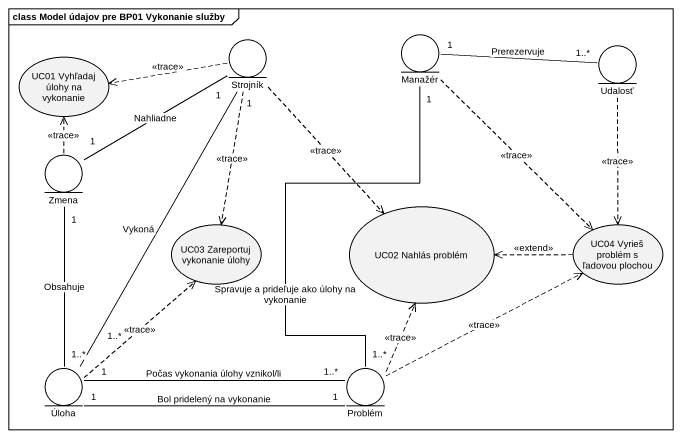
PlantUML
@startuml
mainframe class Model údajov pre BP01 Vykonanie služby
usecase "UC01 Vyhľadaj úlohy na vykonanie" as UC01_Vyhľadaj_úlohy_na
entity Strojník
entity Manažér
entity Udalosť
entity Zmena
usecase "UC02 Nahlás problém" as UC02_Nahlás_problém
usecase "UC03 Zareportuj vykonanie úlohy" as UC03_Zareportuj_vykonanie
usecase "UC04 Vyrieš problém s ľadovou plochou" as UC04_Vyrieš_problém_s
entity Úloha
entity Problém
Strojník .left.> UC01_Vyhľadaj_úlohy_na : <<trace>>
Strojník "1" -left- "1" Zmena : Nahliadne
Strojník ..> UC02_Nahlás_problém : <<trace>>
Strojník ..> UC03_Zareportuj_vykonanie : <<trace>>
Strojník "1" -- "1..*" Úloha : Vykoná
Manažér "1" -right- "1..*" Udalosť : Prerezervuje
Manažér ..> UC04_Vyrieš_problém_s : <<trace>>
Manažér "1" -- "1..*" Problém : Spravuje a prideľuje ako úlohy na vykonanie
Udalosť ..> UC04_Vyrieš_problém_s : <<trace>>
Zmena .up.> UC01_Vyhľadaj_úlohy_na : <<trace>>
Zmena "1" -- "1..*" Úloha : Obsahuje
UC04_Vyrieš_problém_s .left.> UC02_Nahlás_problém : <<extend>>
Úloha .up.> UC03_Zareportuj_vykonanie : <<trace>>
Úloha "1" -right- "1" Problém : Bol pridelený na vykonanie
Problém .up.> UC02_Nahlás_problém : <<trace>>
Problém .right.> UC04_Vyrieš_problém_s : <<trace>>
Problém "1..*" -left- "1" Úloha : Počas vykonania úlohy vznikol/li
@enduml
